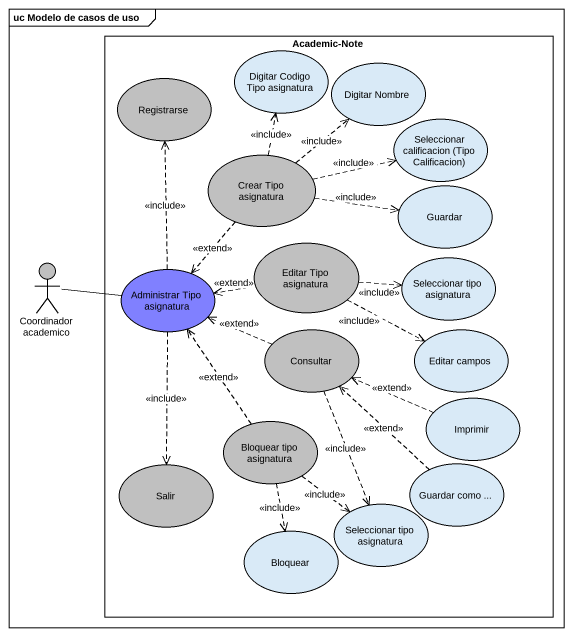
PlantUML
@startuml
mainframe uc Modelo de casos de uso
rectangle "Academic-Note" as Academic_Note {
  usecase "Digitar Codigo Tipo asignatura" as Digitar_Codigo_Tipo
  usecase Registrarse #C0C0C0
  usecase "Digitar Nombre" as Digitar_Nombre
  usecase "Seleccionar calificacion (Tipo Calificacion)" as Seleccionar_calificacion
  usecase "Crear Tipo asignatura" as Crear_Tipo_asignatura #C0C0C0
  usecase Guardar
  usecase "Editar Tipo asignatura" as Editar_Tipo_asignatura #C0C0C0
  usecase "Administrar Tipo asignatura" as Administrar_Tipo_asignatura #8080FF
  usecase "Seleccionar tipo asignatura" as Seleccionar_tipo_asignatura
  usecase Consultar #C0C0C0
  usecase "Editar campos" as Editar_campos
  usecase Imprimir
  usecase "Bloquear tipo asignatura" as Bloquear_tipo_asignatura #C0C0C0
  usecase Salir #C0C0C0
  usecase "Guardar como ..." as Guardar_como
  usecase Bloquear
  usecase "Seleccionar tipo asignatura" as Seleccionar_tipo_asignatura_2
}
actor "Coordinador academico" as Coordinador_academico #C0C0C0
Crear_Tipo_asignatura .up.> Digitar_Codigo_Tipo : <<include>>
Crear_Tipo_asignatura .up.> Digitar_Nombre : <<include>>
Crear_Tipo_asignatura .right.> Seleccionar_calificacion : <<include>>
Crear_Tipo_asignatura .right.> Guardar : <<include>>
Crear_Tipo_asignatura ..> Administrar_Tipo_asignatura : <<extend>>
Editar_Tipo_asignatura .left.> Administrar_Tipo_asignatura : <<extend>>
Editar_Tipo_asignatura .right.> Seleccionar_tipo_asignatura : <<include>>
Editar_Tipo_asignatura .right.> Editar_campos : <<include>>
Coordinador_academico -right- Administrar_Tipo_asignatura
Administrar_Tipo_asignatura .up.> Registrarse : <<include>>
Administrar_Tipo_asignatura ..> Salir : <<include>>
Consultar .left.> Administrar_Tipo_asignatura : <<extend>>
Consultar ..> Seleccionar_tipo_asignatura_2 : <<include>>
Imprimir .left.> Consultar : <<extend>>
Bloquear_tipo_asignatura .up.> Administrar_Tipo_asignatura : <<extend>>
Bloquear_tipo_asignatura ..> Bloquear : <<include>>
Bloquear_tipo_asignatura ..> Seleccionar_tipo_asignatura_2 : <<include>>
Guardar_como .up.> Consultar : <<extend>>
@enduml
